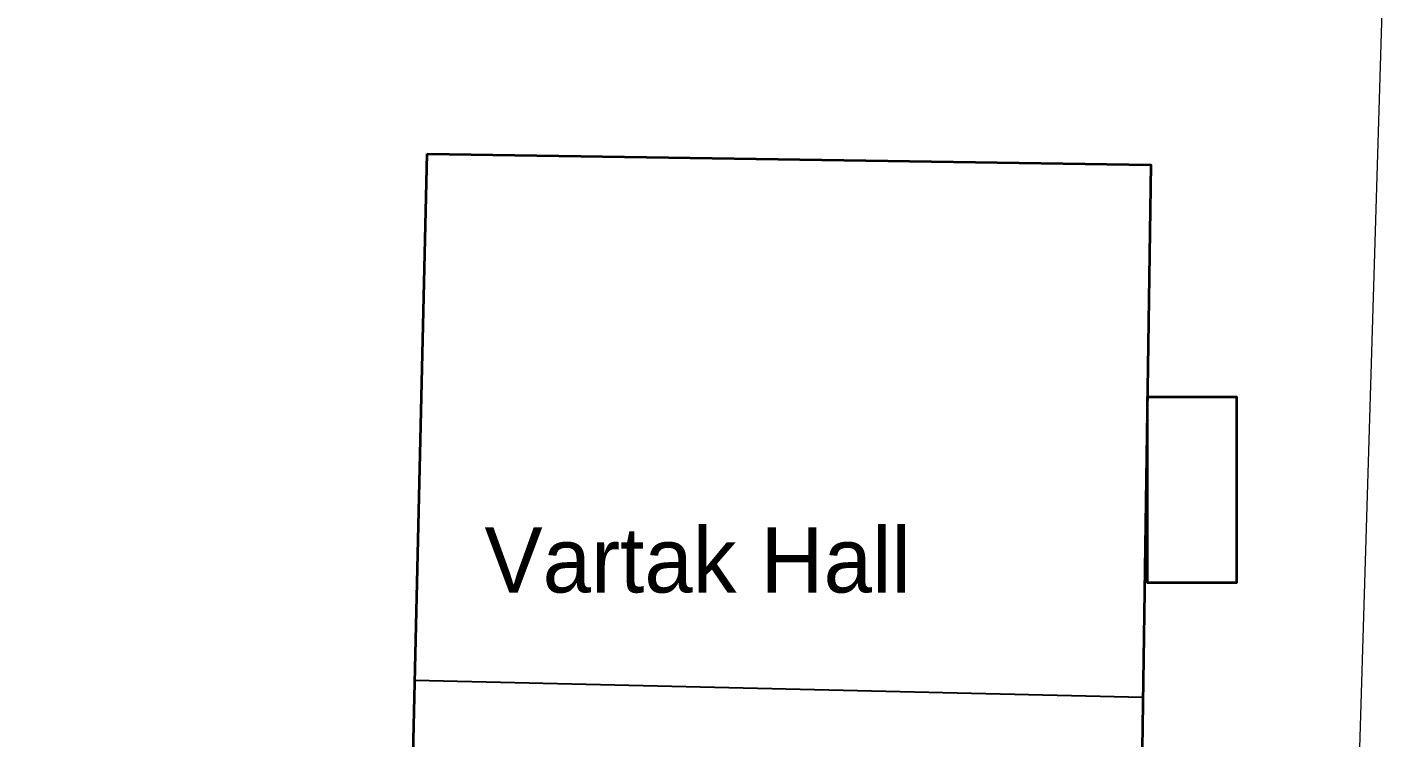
# Model space of a CAD drawing. Header units: millimetres. Extents: x -47 to 2833, y -462 to 688.
# Drawn here: x 1944.96 to 1986.53, y 317.91 to 339.72 of the extents above; entities that cross this region are included whole.
import ezdxf

# ---------------------------------------------------------------- set-up
doc = ezdxf.new("R2010")
doc.units = ezdxf.units.MM
doc.header["$LTSCALE"] = 0.1
doc.header["$MEASUREMENT"] = 0
doc.layers.add('BOUNDRY', color=140, linetype='Continuous', lineweight=18)
doc.layers.add('BUILT UP', color=1, linetype='Continuous', lineweight=35)
doc.layers.add('H1', color=254, linetype='Continuous')
doc.layers.add('TXT', color=7, linetype='Continuous')
doc.styles.get("Standard").update_dxf_attribs({"font": 'GOTHIC.TTF'})

msp = doc.modelspace()

# ---------------------------------------------------------------- linework, layer by layer
at = {"layer": 'BOUNDRY', "color": 140}
msp.add_lwpolyline([(1985.84249, 317.25256), (1986.52845, 339.87048, 0.44846055), (1980.01189, 346.03901), (1905.82364, 346.23371), (1868.04691, 336.98096), (1853.72738, 335.99932, 0.39101558), (1844.99203, 326.7509), (1843.40973, 252.45967)], format="xyb", dxfattribs=at)
at = {"layer": 'BUILT UP', "color": 1}
msp.add_lwpolyline([(1957.23409, 335.82795), (1979.44621, 335.49337), (1979.15552, 316.19512), (1956.78591, 316.53207), (1957.23409, 335.82795)], dxfattribs=at)
msp.add_lwpolyline([(1979.33896, 328.37347), (1982.06712, 328.37347), (1982.06712, 322.66553), (1979.33896, 322.66553)], close=True, dxfattribs=at)
at = {"layer": 'H1'}
msp.add_line((1979.20005, 319.15114), (1956.85879, 319.67005), dxfattribs=at)

# ---------------------------------------------------------------- texts
at = {"layer": 'TXT'}
msp.add_text('Vartak Hall', height=2, dxfattribs=at).set_placement((1958.9953, 322.36842))

doc.saveas('drawing.dxf')
